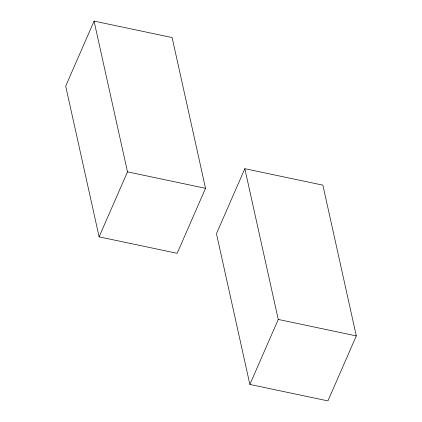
<?xml version="1.0" encoding="UTF-8"?>
<svg xmlns="http://www.w3.org/2000/svg" width="422" height="422" viewBox="0 0 422 422"><rect width="100%" height="100%" fill="white"/><g stroke="black" fill="none" stroke-linecap="round" stroke-linejoin="round"><path stroke-width="0.63" d="M94.069 21.1L65.695 86.099L99.117 236.853L177.166 253.311L205.54 188.312L172.118 37.558L94.069 21.1L127.491 171.854L99.117 236.853M244.834 168.689L216.46 233.688L249.882 384.442L327.931 400.9L356.305 335.901L322.883 185.147L244.834 168.689L278.256 319.443L249.882 384.442M127.491 171.854L205.54 188.312M278.256 319.443L356.305 335.901"/></g></svg>
